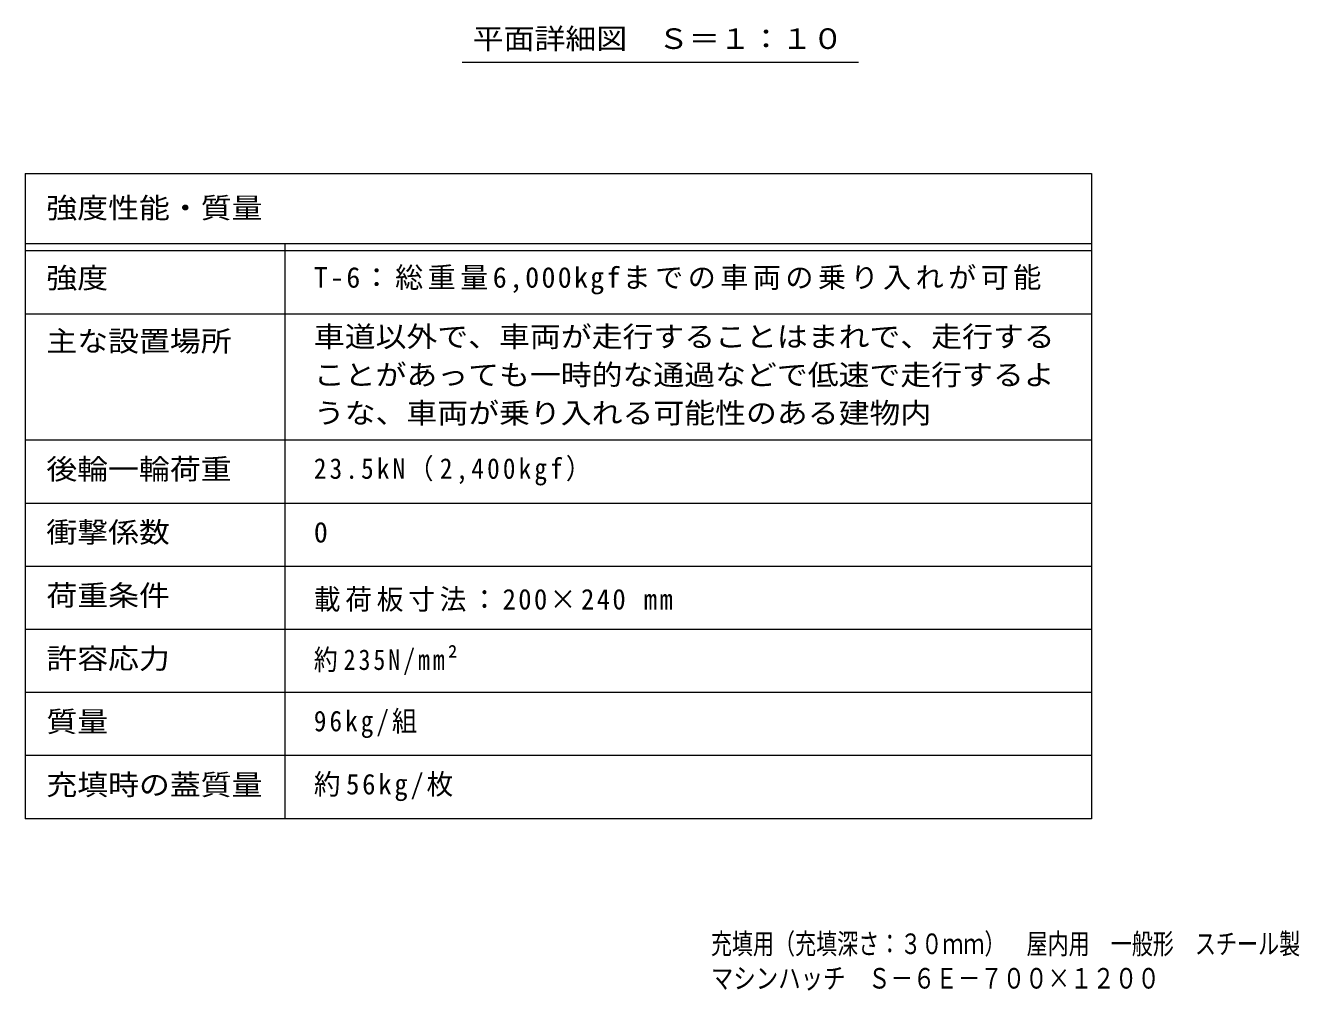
# Model space of a CAD drawing. Units: millimetres at full size, sheet at 1:10; details may follow other scales. Extents: x -1809 to 1925, y -1353 to 1371.
# Drawn here: x -1763 to 42, y -1353 to 23 of the extents above; entities that cross this region are included whole.
import ezdxf
from ezdxf.enums import TextEntityAlignment as Align

# ---------------------------------------------------------------- set-up
doc = ezdxf.new("R2010")
doc.units = ezdxf.units.MM
doc.header["$LTSCALE"] = 10
for name, color, linetype, lineweight in [('0-5_寸法', 4, 'Continuous', 9), ('F-5_F-5ﾚｲﾔ', 7, 'Continuous', 9), ('F-F_F-Fﾚｲﾔ', 2, 'Continuous', 9)]:
    doc.layers.add(name, color=color, linetype=linetype, lineweight=lineweight)
doc.styles.add('ＭＳ ゴシック', font='')
doc.styles.get('ＭＳ ゴシック').set_extended_font_data('MS Gothic')

msp = doc.modelspace()

# ---------------------------------------------------------------- linework, layer by layer
at = {"layer": '0-5_寸法', "color": 7}
msp.add_line((-1140.07, -29.1), (-575.02, -29.1), dxfattribs=at)
at = {"layer": 'F-5_F-5ﾚｲﾔ'}
for p, q in [((-243, -188), (-243, -1108)), ((-1763, -388), (-243, -388)), ((-1763, -568), (-243, -568))]:
    msp.add_line(p, q, dxfattribs=at)
at = {"layer": 'F-F_F-Fﾚｲﾔ', "color": 7}
for p, q in [((-1763, -188), (-243, -188)), ((-1763, -188), (-1763, -1108)), ((-1763, -288), (-243, -288)), ((-1393, -288), (-1393, -1108)), ((-1763, -298), (-243, -298)), ((-1763, -388), (-243, -388)), ((-1763, -568), (-243, -568)), ((-1763, -658), (-243, -658)), ((-1763, -748), (-243, -748)), ((-243, -838), (-1763, -838)), ((-243, -928), (-1763, -928)), ((-243, -1018), (-1763, -1018)), ((-243, -1108), (-1763, -1108))]:
    msp.add_line(p, q, dxfattribs=at)

# ---------------------------------------------------------------- texts
at = {"layer": '0-5_寸法', "color": 2, "style": 'ＭＳ ゴシック', "width": 1.1}
msp.add_text('平面詳細図\u3000Ｓ＝１：１０', height=29.33, dxfattribs=at).set_placement((-1125.05, -19.29), align=Align.BOTTOM_LEFT)
at = {"layer": 'F-5_F-5ﾚｲﾔ', "color": 2, "style": 'ＭＳ ゴシック'}
for s, width, p in [('充填用（充填深さ：３０ｍｍ）\u3000屋内用\u3000一般形\u3000スチール製\u3000ステンレス目地', 0.75, (-785.64, -1309.74)), ('マシンハッチ\u3000Ｓ－６Ｅ－７００×１２００', 0.8, (-785.64, -1358.94))]:
    msp.add_text(s, height=29.33, dxfattribs=dict(at, width=width)).set_placement(p, align=Align.BOTTOM_LEFT)
at = {"layer": 'F-F_F-Fﾚｲﾔ', "style": 'ＭＳ ゴシック', "width": 1.1}
for s, p in [('強度性能・質量', (-1733, -260.57)), ('強度', (-1733, -360.5)), ('主な設置場所', (-1733, -450.5)), ('車道以外で、車両が走行することはまれで、走行する', (-1351.67, -444.07)), ('ことがあっても一時的な通過などで低速で走行するよ', (-1351.67, -498.55)), ('うな、車両が乗り入れる可能性のある建物内', (-1351.67, -553.04)), ('後輪一輪荷重', (-1733, -633)), ('衝撃係数', (-1733, -723)), ('荷重条件', (-1733, -813)), ('許容応力', (-1733, -903)), ('質量', (-1733, -993)), ('充填時の蓋質量', (-1733, -1083))]:
    msp.add_text(s, height=29.33, dxfattribs=at).set_placement(p, align=Align.BOTTOM_LEFT)
at = {"layer": 'F-F_F-Fﾚｲﾔ', "style": 'ＭＳ ゴシック'}
msp.add_text('0', height=29.33, dxfattribs=at).set_placement((-1351.67, -723), align=Align.BOTTOM_LEFT)
at = {"layer": 'F-F_F-Fﾚｲﾔ', "char_height": 29.33, "attachment_point": 7, "style": 'ＭＳ ゴシック'}
for s, insert in [('\\T1.16;T-6：総重量6,000kgfまでの車両の乗り入れが可能', (-1351.67, -360.5)), ('\\T1.25;\\W0.9;23.5kN（2,400kgf）', (-1351.67, -633)), ('\\T1.18;\\W0.95;載荷板寸法：200×240\\~mm', (-1351.67, -813)), ('\\T1.25;\\W0.85;約235N/mm²', (-1351.67, -903)), ('\\T1.24;\\W0.9;96kg/組', (-1351.67, -993)), ('\\T1.21;\\W0.95;約56kg/枚', (-1351.67, -1083))]:
    msp.add_mtext(s, dxfattribs=dict(at, insert=insert))

doc.saveas('drawing.dxf')
